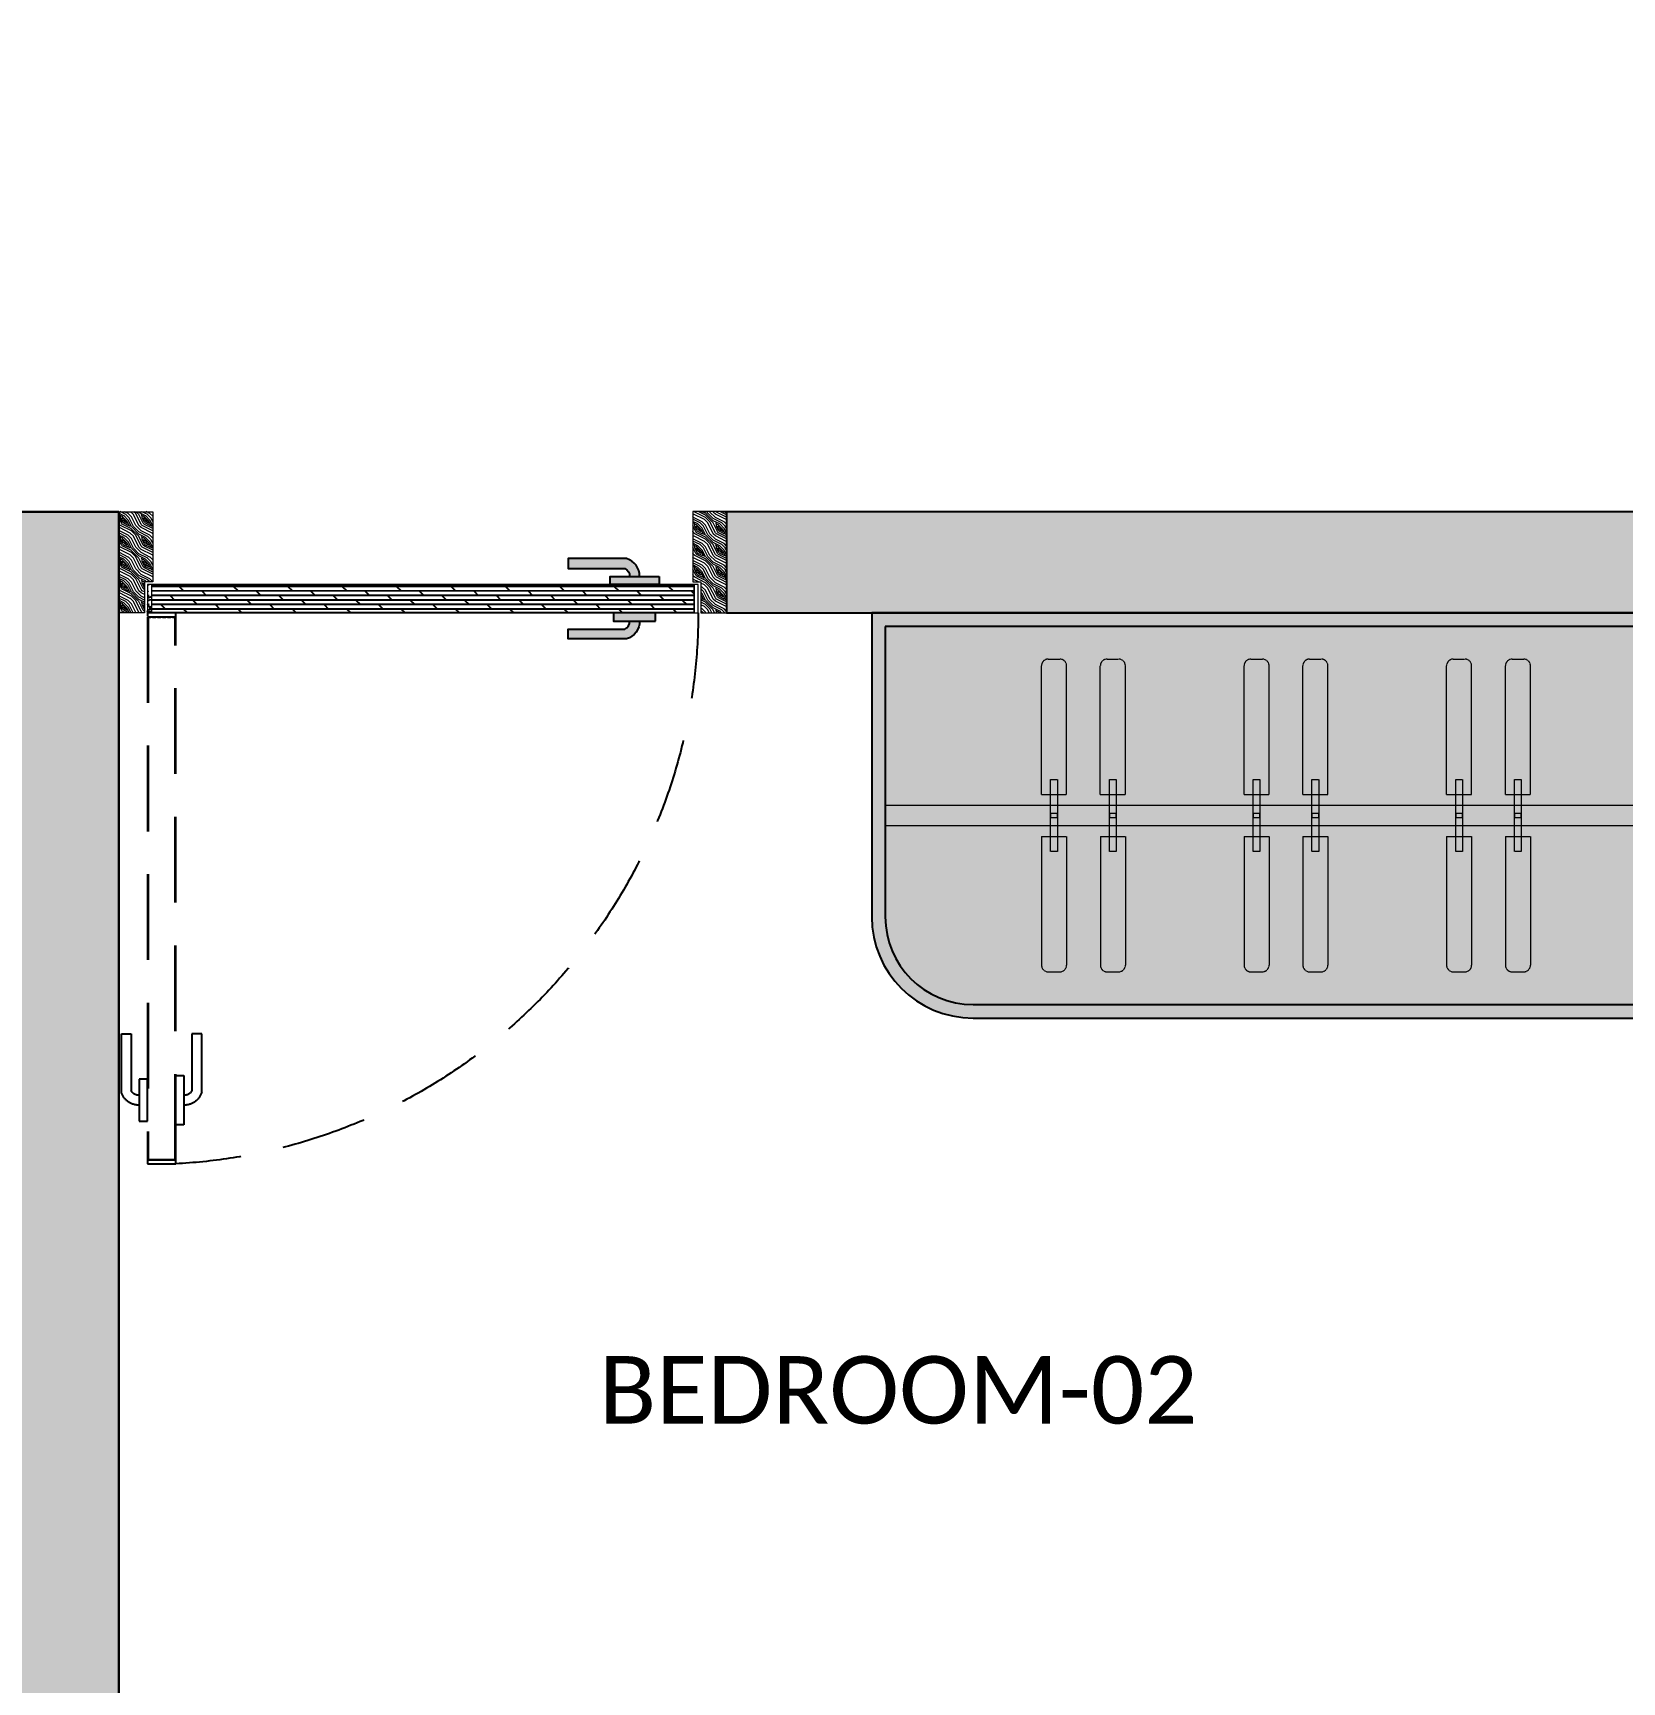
# Model space of a CAD drawing. Header units: millimetres. Extents: x 307301 to 459443, y -2888111 to -2805601.
# Drawn here: x 446390 to 448744, y -2881564 to -2879121 of the extents above; entities that cross this region are included whole.
import ezdxf

# ---------------------------------------------------------------- set-up
doc = ezdxf.new("R2010")
doc.units = ezdxf.units.MM
doc.header["$LTSCALE"] = 10
doc.header["$MEASUREMENT"] = 0
for name, pattern in [('( Hidden )', [0.375, 0.25, -0.125]), ('DASHED2', [0.375, 0.25, -0.125]), ('HIDDEN', [9.524999999999999, 6.35, -3.175])]:
    doc.linetypes.add(name, pattern=pattern)
doc.layers.add('A-FURN HATCH', color=7, linetype='Continuous', lineweight=0, true_color=0xffffff)
for name, color, linetype, lineweight in [('Bma-Furniture', 6, 'Continuous', 9), ('Door', 4, 'Continuous', 9), ('DT-MEDIUM LIGHT', 6, 'Continuous', 15), ('FURNITURE', 46, 'Continuous', 9), ('HATCH WALL', 8, 'Continuous', 0)]:
    doc.layers.add(name, color=color, linetype=linetype, lineweight=lineweight)
for name, color, linetype in [('DT-HATCH', 7, 'Continuous'), ('Furniture - Plan', 3, 'Continuous'), ('PDA FURNITURE', 6, 'Continuous'), ('TEXT - BMA', 6, 'Continuous'), ('WALL - PDA', 1, 'Continuous')]:
    doc.layers.add(name, color=color, linetype=linetype)
doc.styles.add('ARIALNARROW', font='calibri.ttf')

# ---------------------------------------------------------------- blocks, each defined once
blk = doc.blocks.new('D9')
at = {"layer": 'Door'}
h = blk.add_hatch(dxfattribs=at)
h.set_pattern_fill('LEGNO2', color=252, scale=32.22134738774886, angle=0.003228556994107396, style=0, pattern_type=2)
h.set_pattern_definition([(0.00322855699409687, (17424424.41358342, -54550941.70404856), (32.21953169751399, 32.22316297567438), [1.611067369387443, -30.61028001836141]), (90.00322855699409, (17424437.30148691, -54550930.42585076), (-32.22316297567436, 32.219531697514), [3.222134738774887, -28.99921264897398]), (45.00322855699409, (17424430.85739898, -54550933.64834863), (-0.001815639080221184, 32.2213473372072), [2.278049260313843, -6.834147780941529, 2.278049260313843, -4.556098520627685, 15.94956695693567, -13.67195469220151]), (45.00322855699409, (17424422.80260683, -54550943.31520677), (-0.001815639080221184, 32.2213473372072), [2.278371473787721, -4.556742947575441, 2.278371473787721, -36.4543805665168]), (45.00322855699409, (17424434.07989687, -54550940.09243653), (-0.001815639080221184, 32.2213473372072), [2.278371473787721, -43.28949498787996]), (45.00322855699409, (17424437.30212235, -54550941.70332234), (-0.001815639080221184, 32.2213473372072), [2.278371473787721, -43.28949498787996]), (45.00322855699409, (17424432.46873872, -54550938.48145995), (-0.001815639080221184, 32.2213473372072), [2.278371473787721, -43.28949498787996]), (45.00322855699409, (17424430.85758051, -54550936.87048336), (-0.001815639080221184, 32.2213473372072), [4.556742947575441, -41.01112351409223]), (45.00322855699409, (17424438.91155564, -54550912.70401895), (-0.001815639080221184, 32.2213473372072), [4.556742947575441, -41.01112351409223]), (45.00322855699409, (17424427.63535503, -54550935.25959756), (-0.001815639080221184, 32.2213473372072), [9.113485895150882, -36.4543805665168]), (45.00322855699409, (17424426.02419687, -54550933.64862097), (-0.001815639080221184, 32.2213473372072), [9.113485895150882, -36.4543805665168]), (45.00322855699409, (17424446.96752795, -54550923.98103661), (-0.001815639080221184, 32.2213473372072), [9.113485895150882, -36.4543805665168]), (45.00322855699409, (17424424.41294795, -54550930.42657702), (-0.001815639080221184, 32.2213473372072), [6.835178864057937, -38.73268759760975]), (45.00322855699409, (17424417.96840613, -54550925.59373805), (-0.001815639080221184, 32.2213473372072), [6.835178864057937, -38.73268759760975]), (45.00322855699409, (17424421.19072243, -54550928.81569122), (-0.001815639080221184, 32.2213473372072), [6.835178864057937, -38.73268759760975]), (45.00322855699409, (17424442.13405351, -54550919.14810685), (-0.001815639080221184, 32.2213473372072), [11.39196692151972, -34.17589954014796]), (45.00322855699409, (17424438.91182802, -54550917.53722105), (-0.001815639080221184, 32.2213473372072), [11.39196692151972, -34.17589954014796]), (45.00322855699409, (17424442.13441664, -54550925.59237632), (-0.001815639080221184, 32.2213473372072), [15.94875323902875, -29.61911319041759]), (26.56827975699407, (17424427.63553659, -54550938.48173229), (32.22134733659648, 0.00181565197080343), [3.602455868317968, -68.44666697567044]), (26.56827975699407, (17424434.07926136, -54550928.81496496), (32.22134733659648, 0.00181565197080343), [3.602455868317968, -68.44666697567044]), (26.56827975699407, (17424432.46837556, -54550932.03719048), (32.22134733659648, 0.00181565197080343), [3.602455868317968, -68.44666697567044]), (26.56827975699407, (17424426.02465075, -54550941.70395781), (32.22134733659648, 0.00181565197080343), [7.204912381062883, -64.84421068847496]), (26.56827975699407, (17424432.46810318, -54550927.20398841), (32.22134733659648, 0.00181565197080343), [10.80736844270893, -61.24175462682891]), (26.56827975699407, (17424429.2458777, -54550925.5931026), (32.22134733659648, 0.00181565197080343), [14.40982460101903, -57.6392984685188]), (26.56827975699407, (17424426.02365221, -54550923.98221681), (32.22134733659648, 0.00181565197080343), [14.40982460101903, -57.6392984685188]), (26.56827975699407, (17424421.18990539, -54550914.31608492), (32.22134733659648, 0.00181565197080343), [14.40982460101903, -57.6392984685188]), (26.56827975699407, (17424421.19008696, -54550917.53821965), (32.22134733659648, 0.00181565197080343), [18.0122809526572, -54.03684211688063]), (26.56827975699407, (17424422.80133589, -54550920.76026357), (32.22134733659648, 0.00181565197080343), [18.0122809526572, -54.03684211688063]), (63.43817737699411, (17424434.07953371, -54550933.64816707), (-0.001815637436941605, 32.2213473365973), [3.602455868317967, -68.44666697567042]), (63.43817737699411, (17424429.24651317, -54550936.87057415), (-0.001815637436941605, 32.2213473365973), [3.602455868317967, -68.44666697567042]), (63.43817737699411, (17424424.41358342, -54550941.70404856), (-0.001815637436941605, 32.2213473365973), [7.204912381062881, -64.84421068847494]), (63.43817737699411, (17424434.0797153, -54550936.8703018), (-0.001815637436941605, 32.2213473365973), [7.204912381062881, -64.84421068847494]), (63.43817737699411, (17424421.1915395, -54550943.31529752), (-0.001815637436941605, 32.2213473365973), [10.80736844270893, -61.24175462682889]), (63.43817737699411, (17424417.96940473, -54550943.31547908), (-0.001815637436941605, 32.2213473365973), [14.40982460101903, -57.6392984685188]), (63.43817737699411, (17424446.96852655, -54550941.70277764), (-0.001815637436941605, 32.2213473365973), [14.40982460101903, -57.6392984685188]), (63.43817737699411, (17424435.69087342, -54550938.48127838), (-0.001815637436941605, 32.2213473365973), [14.40982460101903, -57.6392984685188]), (63.43817737699411, (17424442.13532445, -54550941.70304999), (-0.001815637436941605, 32.2213473365973), [18.0122809526572, -54.03684211688061]), (63.43817737699411, (17424438.91309897, -54550940.09216419), (-0.001815637436941605, 32.2213473365973), [18.0122809526572, -54.03684211688061])])
h.paths.add_polyline_path([(323474.123494247, -2815086.953121529), (323462.1238237265, -2815086.949321484), (323462.1231007171, -2815132.948058804), (323428.1240339912, -2815132.947524419), (323424.1231007217, -2815132.947461512), (323424.1242066156, -2815128.947572204), (323424.1238511237, -2814982.903018714), (323474.1239237143, -2814982.903804575)])
h = blk.add_hatch(dxfattribs=at)
h.set_pattern_fill('LEGNO2', color=252, scale=32.22134738774886, angle=0.003228556994107396, style=0, pattern_type=2)
h.set_pattern_definition([(0.00322855699409687, (17424469.40028586, -54551058.31402284), (32.21953169751399, 32.22316297567438), [1.611067369387443, -30.61028001836141]), (90.00322855699407, (17424482.28818936, -54551047.03582505), (-32.22316297567436, 32.219531697514), [3.222134738774887, -28.99921264897398]), (45.00322855699409, (17424475.84410142, -54551050.25832291), (-0.001815639080221184, 32.2213473372072), [2.278049260313842, -6.834147780941528, 2.278049260313842, -4.556098520627685, 15.94956695693567, -13.67195469220151]), (45.00322855699409, (17424467.78930928, -54551059.92518105), (-0.001815639080221184, 32.2213473372072), [2.27837147378772, -4.55674294757544, 2.27837147378772, -36.45438056651679]), (45.00322855699409, (17424479.06659931, -54551056.70241081), (-0.001815639080221184, 32.2213473372072), [2.27837147378772, -43.28949498787996]), (45.00322855699409, (17424482.2888248, -54551058.31329662), (-0.001815639080221184, 32.2213473372072), [2.27837147378772, -43.28949498787996]), (45.00322855699409, (17424477.45544117, -54551055.09143423), (-0.001815639080221184, 32.2213473372072), [2.27837147378772, -43.28949498787996]), (45.00322855699409, (17424475.84428295, -54551053.48045764), (-0.001815639080221184, 32.2213473372072), [4.55674294757544, -41.01112351409223]), (45.00322855699409, (17424483.89825809, -54551029.31399323), (-0.001815639080221184, 32.2213473372072), [4.55674294757544, -41.01112351409223]), (45.00322855699409, (17424472.62205747, -54551051.86957184), (-0.001815639080221184, 32.2213473372072), [9.11348589515088, -36.45438056651679]), (45.00322855699409, (17424471.01089932, -54551050.25859526), (-0.001815639080221184, 32.2213473372072), [9.11348589515088, -36.45438056651679]), (45.00322855699409, (17424491.9542304, -54551040.59101089), (-0.001815639080221184, 32.2213473372072), [9.11348589515088, -36.45438056651679]), (45.00322855699409, (17424469.39965039, -54551047.0365513), (-0.001815639080221184, 32.2213473372072), [6.835178864057936, -38.73268759760974]), (45.00322855699409, (17424462.95510858, -54551042.20371233), (-0.001815639080221184, 32.2213473372072), [6.835178864057936, -38.73268759760974]), (45.00322855699409, (17424466.17742487, -54551045.4256655), (-0.001815639080221184, 32.2213473372072), [6.835178864057936, -38.73268759760974]), (45.00322855699409, (17424487.12075595, -54551035.75808114), (-0.001815639080221184, 32.2213473372072), [11.39196692151972, -34.17589954014795]), (45.00322855699409, (17424483.89853047, -54551034.14719533), (-0.001815639080221184, 32.2213473372072), [11.39196692151972, -34.17589954014795]), (45.00322855699409, (17424487.12111908, -54551042.2023506), (-0.001815639080221184, 32.2213473372072), [15.94875323902874, -29.61911319041759]), (26.56827975699407, (17424472.62223903, -54551055.09170657), (32.22134733659648, 0.00181565197080343), [3.602455868317967, -68.44666697567042]), (26.56827975699407, (17424479.06596381, -54551045.42493924), (32.22134733659648, 0.00181565197080343), [3.602455868317967, -68.44666697567042]), (26.56827975699407, (17424477.45507801, -54551048.64716476), (32.22134733659648, 0.00181565197080343), [3.602455868317967, -68.44666697567042]), (26.56827975699407, (17424471.0113532, -54551058.31393209), (32.22134733659648, 0.00181565197080343), [7.204912381062882, -64.84421068847494]), (26.56827975699407, (17424477.45480563, -54551043.81396269), (32.22134733659648, 0.00181565197080343), [10.80736844270893, -61.2417546268289]), (26.56827975699407, (17424474.23258014, -54551042.20307689), (32.22134733659648, 0.00181565197080343), [14.40982460101903, -57.6392984685188]), (26.56827975699407, (17424471.01035466, -54551040.59219109), (32.22134733659648, 0.00181565197080343), [14.40982460101903, -57.6392984685188]), (26.56827975699407, (17424466.17660784, -54551030.9260592), (32.22134733659648, 0.00181565197080343), [14.40982460101903, -57.6392984685188]), (26.56827975699407, (17424466.1767894, -54551034.14819393), (32.22134733659648, 0.00181565197080343), [18.0122809526572, -54.03684211688062]), (26.56827975699407, (17424467.78803833, -54551037.37023785), (32.22134733659648, 0.00181565197080343), [18.0122809526572, -54.03684211688062]), (63.43817737699411, (17424479.06623615, -54551050.25814135), (-0.001815637436941605, 32.2213473365973), [3.602455868317967, -68.44666697567041]), (63.43817737699411, (17424474.23321562, -54551053.48054843), (-0.001815637436941605, 32.2213473365973), [3.602455868317967, -68.44666697567041]), (63.43817737699411, (17424469.40028586, -54551058.31402284), (-0.001815637436941605, 32.2213473365973), [7.20491238106288, -64.84421068847493]), (63.43817737699411, (17424479.06641775, -54551053.48027608), (-0.001815637436941605, 32.2213473365973), [7.20491238106288, -64.84421068847493]), (63.43817737699411, (17424466.17824194, -54551059.9252718), (-0.001815637436941605, 32.2213473365973), [10.80736844270893, -61.24175462682889]), (63.43817737699411, (17424462.95610718, -54551059.92545336), (-0.001815637436941605, 32.2213473365973), [14.40982460101902, -57.63929846851879]), (63.43817737699411, (17424491.955229, -54551058.31275193), (-0.001815637436941605, 32.2213473365973), [14.40982460101902, -57.63929846851879]), (63.43817737699411, (17424480.67757587, -54551055.09125266), (-0.001815637436941605, 32.2213473365973), [14.40982460101902, -57.63929846851879]), (63.43817737699411, (17424487.1220269, -54551058.31302427), (-0.001815637436941605, 32.2213473365973), [18.0122809526572, -54.03684211688061]), (63.43817737699411, (17424483.89980141, -54551056.70213847), (-0.001815637436941605, 32.2213473365973), [18.0122809526572, -54.03684211688061])])
h.paths.add_polyline_path([(324274.1233643139, -2815086.961434437), (324286.1230349316, -2815086.958011559), (324286.1223118984, -2815132.956748878), (324320.1213785693, -2815132.957283269), (324324.1223118146, -2815132.957346175), (324324.1213316665, -2815128.957456828), (324324.1238510715, -2814982.948454998), (324274.1237784805, -2814982.94766911)])
at = {"layer": 'DT-HATCH'}
h = blk.add_hatch(dxfattribs=at)
h.set_pattern_fill('DOLMIT', color=8, scale=26.85112282312406, angle=-179.9967714430059)
h.set_pattern_definition([(180.0032285569941, (17426036.70929983, -54563679.88255444), (0.0003782581417033913, -6.71278069512379), []), (225.003228556994, (17426036.70929983, -54563679.88255444), (13.42631788400119, -13.42480485143693), [9.493305515351938, -18.98661103070388])])
h.paths.add_polyline_path([(323472.121997335, -2815091.950092483), (324276.1239374283, -2815091.960174301), (324276.1233087316, -2815131.960207611), (323472.1213686378, -2815131.950125797)])
at = {"layer": 'DT-HATCH', "ltscale": 10, "true_color": 0x827040}
h = blk.add_hatch(dxfattribs=at)
h.set_pattern_fill('LEGNO1', color=47, scale=53.70224564624812, angle=180.0032285569941, pattern_type=2)
h.set_pattern_definition([(180.0032285569941, (153420528.7906665, -222876755.2386307), (0.003026065133622598, -53.70224556099032), [10.74044912924962, -16.11067369387442, 5.370224564624809, -21.48089825849924]), (180.0032285569941, (153420491.1991703, -222876756.5833051), (0.003026065133622598, -53.70224556099032), [10.74044912924962, -42.96179651699848]), (180.0032285569941, (153420496.5695461, -222876759.2681147), (0.003026065133622598, -53.70224556099032), [5.370224564624809, -48.33202108162327]), (180.0032285569941, (153420526.1058568, -222876760.6090065), (0.003026065133622598, -53.70224556099032), [2.685112282312405, -37.59157195237366, 2.685112282312405, -10.74044912924962]), (180.0032285569941, (153420507.3102221, -222876763.2951779), (0.003026065133622598, -53.70224556099032), [10.74044912924962, -16.11067369387442, 2.685112282312405, -24.16601054081164]), (180.0032285569941, (153420520.7358592, -222876764.6369776), (0.003026065133622598, -53.70224556099032), [8.055336846937212, -45.64690879931088]), (180.0032285569941, (153420507.3103735, -222876765.9802902), (0.003026065133622598, -53.70224556099032), [16.11067369387442, -37.59157195237366]), (180.0032285569941, (153420523.4211228, -222876767.3219385), (0.003026065133622598, -53.70224556099032), [10.74044912924962, -42.96179651699848]), (180.0032285569941, (153420501.9403002, -222876768.6657051), (0.003026065133622598, -53.70224556099032), [26.85112282312404, -26.85112282312404]), (180.0032285569941, (153420518.0511252, -222876771.3499095), (0.003026065133622598, -53.70224556099032), [5.370224564624809, -16.11067369387442, 10.74044912924962, -21.48089825849924]), (180.0032285569941, (153420480.4596289, -222876772.694584), (0.003026065133622598, -53.70224556099032), [10.74044912924962, -42.96179651699848]), (180.0032285569941, (153420491.2001537, -222876774.0365348), (0.003026065133622598, -53.70224556099032), [5.370224564624809, -48.33202108162327]), (180.0032285569941, (153420501.9406785, -222876775.3784857), (0.003026065133622598, -53.70224556099032), [5.370224564624809, -48.33202108162327]), (180.0032285569941, (153420528.7918769, -222876776.7195289), (0.003026065133622598, -53.70224556099032), [10.74044912924962, -42.96179651699848]), (180.0032285569941, (153420501.9408298, -222876778.063598), (0.003026065133622598, -53.70224556099032), [10.74044912924962, -42.96179651699848]), (180.0032285569941, (153420501.9409811, -222876780.7487103), (0.003026065133622598, -53.70224556099032), [10.74044912924962, -10.74044912924962, 10.74044912924962, -21.48089825849924]), (180.0032285569941, (153420512.6815815, -222876783.4332174), (0.003026065133622598, -53.70224556099032), [5.370224564624809, -26.85112282312404, 10.74044912924962, -10.74044912924962]), (180.0032285569941, (153420501.941208, -222876784.7763788), (0.003026065133622598, -53.70224556099032), [16.11067369387442, -37.59157195237366]), (180.0032285569941, (153420501.9413593, -222876787.461491), (0.003026065133622598, -53.70224556099032), [10.74044912924962, -42.96179651699848]), (180.0032285569941, (153420523.4223332, -222876788.8028367), (0.003026065133622598, -53.70224556099032), [16.11067369387442, -21.48089825849924, 5.370224564624809, -10.74044912924962]), (180.0032285569941, (153420523.4224845, -222876791.487949), (0.003026065133622598, -53.70224556099032), [26.85112282312404, -26.85112282312404]), (180.0032285569941, (153420491.2012128, -222876792.8323207), (0.003026065133622598, -53.70224556099032), [5.370224564624809, -48.33202108162327]), (180.0032285569941, (153420507.3119621, -222876794.173969), (0.003026065133622598, -53.70224556099032), [10.74044912924962, -42.96179651699848]), (180.0032285569941, (153420518.0524869, -222876795.51592), (0.003026065133622598, -53.70224556099032), [5.370224564624809, -21.48089825849924, 5.370224564624809, -21.48089825849924]), (180.0032285569941, (153420523.4227871, -222876796.8581735), (0.003026065133622598, -53.70224556099032), [5.370224564624809, -16.11067369387442, 10.74044912924962, -21.48089825849924]), (180.0032285569941, (153420512.6824137, -222876798.201335), (0.003026065133622598, -53.70224556099032), [5.370224564624809, -26.85112282312404, 5.370224564624809, -16.11067369387442]), (180.0032285569941, (153420501.9420402, -222876799.5444962), (0.003026065133622598, -53.70224556099032), [16.11067369387442, -37.59157195237366]), (180.0032285569941, (153420523.4230897, -222876802.228398), (0.003026065133622598, -53.70224556099032), [10.74044912924962, -42.96179651699848]), (180.0032285569941, (153420496.5720426, -222876803.5724673), (0.003026065133622598, -53.70224556099032), [5.370224564624809, -48.33202108162327]), (180.0032285569941, (153420485.8316692, -222876804.9156287), (0.003026065133622598, -53.70224556099032), [5.370224564624809, -48.33202108162327]), (194.0394720269941, (153420491.1993215, -222876759.2684174), (-53.70224555945789, -0.003026063169596146), [5.531331301563544, -215.8886944810911]), (194.0394720269941, (153420485.8297779, -222876771.3517252), (-53.70224555945789, -0.003026063169596146), [5.531331301563544, -215.8886944810911]), (194.0394720269941, (153420491.201818, -222876803.5727699), (-53.70224555945789, -0.003026063169596146), [5.531331301563544, -215.8886944810911]), (194.0394720269941, (153420507.3113569, -222876783.43352), (-53.70224555945789, -0.003026063169596146), [5.531331301563544, -215.8886944810911]), (194.0394720269941, (153420496.5713617, -222876791.489462), (-53.70224555945789, -0.003026063169596146), [5.531331301563544, -215.8886944810911]), (194.0394720269941, (153420491.2009103, -222876787.4620962), (-53.70224555945789, -0.003026063169596146), [5.531331301563544, -215.8886944810911]), (194.0394720269941, (153420518.0525626, -222876796.8584762), (-53.70224555945789, -0.003026063169596146), [5.531331301563544, -215.8886944810911]), (194.0394720269941, (153420496.571513, -222876794.1745743), (-53.70224555945789, -0.003026063169596146), [5.531331301563544, -215.8886944810911]), (194.0394720269941, (153420485.8299291, -222876774.0368374), (-53.70224555945789, -0.003026063169596146), [11.06266260312709, -210.3573631795276]), (194.0394720269941, (153420491.2003807, -222876778.0642032), (-53.70224555945789, -0.003026063169596146), [11.06266260312709, -210.3573631795276]), (194.0394720269941, (153420491.200532, -222876780.7493155), (-53.70224555945789, -0.003026063169596146), [11.06266260312709, -210.3573631795276]), (345.9669850869941, (153420507.3102221, -222876763.2951779), (53.70224555945767, 0.003026067097494276), [5.531331301563551, -11.0626626031271, 5.531331301563551, -199.2947005764007]), (345.9669850869941, (153420518.0511252, -222876771.3499095), (53.70224555945767, 0.003026067097494276), [5.531331301563551, -215.8886944810913]), (345.9669850869941, (153420518.0524869, -222876795.51592), (53.70224555945767, 0.003026067097494276), [11.0626626031271, -210.3573631795278]), (14.039472026994, (153420491.1991703, -222876756.5833051), (53.70224555945789, 0.003026063169590132), [5.531331301563552, -215.8886944810914]), (165.966985086994, (153420480.4587211, -222876756.5839103), (-53.70224555945768, -0.003026067097463022), [5.531331301563553, -215.8886944810913]), (165.966985086994, (153420496.5704539, -222876775.3787884), (-53.70224555945768, -0.003026067097463022), [5.531331301563553, -215.8886944810913]), (165.966985086994, (153420485.8305344, -222876784.7772865), (-53.70224555945768, -0.003026067097463022), [5.531331301563553, -215.8886944810913]), (165.966985086994, (153420507.3116595, -222876788.8037446), (-53.70224555945768, -0.003026067097463022), [5.531331301563553, -215.8886944810913]), (165.966985086994, (153420512.6822624, -222876795.5162227), (-53.70224555945768, -0.003026067097463022), [5.531331301563553, -215.8886944810913]), (165.966985086994, (153420507.3121891, -222876798.2016375), (-53.70224555945768, -0.003026067097463022), [5.531331301563553, -215.8886944810913]), (165.966985086994, (153420507.3116595, -222876788.8037446), (-53.70224555945768, -0.003026067097463022), [5.531331301563553, -215.8886944810913]), (165.966985086994, (153420491.2014398, -222876796.8599892), (-53.70224555945768, -0.003026067097463022), [22.12532520625421, -199.2947005764007]), (165.966985086994, (153420523.4207445, -222876760.6091577), (-53.70224555945768, -0.003026067097463022), [22.12532520625421, -199.2947005764007]), (165.966985086994, (153420518.0507469, -222876764.6371288), (-53.70224555945768, -0.003026067097463022), [22.12532520625421, -199.2947005764007]), (165.966985086994, (153420512.6806737, -222876767.3225437), (-53.70224555945768, -0.003026067097463022), [5.531331301563553, -11.06266260312711, 11.06266260312711, -193.7633692748371]), (165.966985086994, (153420512.6809007, -222876771.3502122), (-53.70224555945768, -0.003026067097463022), [11.06266260312711, -11.06266260312711, 11.06266260312711, -188.2320379732735]), (165.966985086994, (153420518.0514278, -222876776.7201341), (-53.70224555945768, -0.003026067097463022), [22.12532520625421, -199.2947005764007]), (165.966985086994, (153420523.4218793, -222876780.7474999), (-53.70224555945768, -0.003026067097463022), [22.12532520625421, -199.2947005764007]), (165.966985086994, (153420523.4220306, -222876783.4326122), (-53.70224555945768, -0.003026067097463022), [22.12532520625421, -199.2947005764007]), (165.966985086994, (153420485.8313665, -222876799.5454041), (-53.70224555945768, -0.003026067097463022), [5.531331301563553, -215.8886944810913]), (165.9669960869942, (153420480.4614446, -222876804.9159313), (-53.70224555887573, -0.003036377188488154), [11.0626626031271, -210.3573631795277]), (165.9669960869942, (153420512.6826406, -222876802.2290033), (-53.70224555887573, -0.003036377188488154), [11.0626626031271, -210.3573631795277]), (165.9669860869942, (153420518.0502174, -222876755.2392359), (-53.70224555940485, -0.003027004378491274), [22.12532520625422, -199.2947005764007]), (165.9669860869942, (153420485.8309883, -222876792.8326234), (-53.70224555940485, -0.003027004378491274), [16.59399390469066, -204.8260318779643]), (165.9669860869942, (153420480.4605368, -222876788.8052576), (-53.70224555940485, -0.003027004378491274), [33.18798780938131, -188.2320379732736])])
h.paths.add_polyline_path([(324276.1239535123, -2815090.961907764), (324282.1237887725, -2815090.962002013), (324282.1231286846, -2815132.958568438), (324276.1232934062, -2815132.958474165)])
at = {"layer": 'Furniture - Plan', "ltscale": 500}
h = blk.add_hatch(color=8, dxfattribs=at)
h.set_gradient(color1=(128, 128, 128), rotation=89.99999999999996, one_color=1, tint=1, name='CYLINDER')
edge = h.paths.add_edge_path()
edge.add_arc((323579.723340979, -2815077.977782852), 26.58298861146589, 106.20097412021761, 182.0938280796565, ccw=False)
edge.add_line((323572.3064895775, -2815052.450432837), (323658.6268189242, -2815052.451153538))
edge.add_line((323658.6268189242, -2815052.451153538), (323658.6267172224, -2815067.026075704))
edge.add_line((323658.6267172224, -2815067.026075704), (323574.8000603612, -2815067.025372361))
edge.add_arc((323579.7233504796, -2815077.977780869), 12.00808218348517, 114.2047114632828, 184.6403726553042)
edge.add_line((323567.7546293484, -2815078.949249973), (323553.1581008919, -2815078.949020533))
h = blk.add_hatch(color=8, dxfattribs=at)
h.set_gradient(color1=(128, 128, 128), one_color=1, tint=1, name='CYLINDER')
h.paths.add_polyline_path([(323596.7901893929, -2815090.949478883), (323596.7904187087, -2815078.94968349), (323524.1223930889, -2815078.948459714), (323524.1221638033, -2815090.947833738)])
h = blk.add_hatch(color=8, dxfattribs=at)
h.set_gradient(color1=(128, 128, 128), one_color=1, tint=1, name='CYLINDER')
h.paths.add_polyline_path([(323529.4564231769, -2815132.949254587), (323529.4562753108, -2815144.94865945), (323591.4545734539, -2815144.949564307), (323591.4547213376, -2815132.949799798)])
h = blk.add_hatch(color=8, dxfattribs=at)
h.set_gradient(color1=(128, 128, 128), rotation=89.99999999999996, one_color=1, tint=1, name='CYLINDER')
edge = h.paths.add_edge_path()
edge.add_arc((323579.7223957973, -2815145.92087215), 26.58305051063712, 177.9046648322693, 253.7974271846367)
edge.add_line((323572.30481485, -2815171.448074647), (323658.6252714712, -2815171.449873227))
edge.add_line((323658.6252714712, -2815171.449873227), (323658.6256279037, -2815156.874951152))
edge.add_line((323658.6256279037, -2815156.874951152), (323574.7988437256, -2815156.873213512))
edge.add_arc((323579.7223958643, -2815145.920872168), 12.00812835469537, 175.3584954543177, 245.7940168477997, ccw=False)
edge.add_line((323567.7536479076, -2815144.949162884), (323553.1571194087, -2815144.948933444))
at = {"color": 3}
for points, elevation in [([(323553.1581008919, -2815078.949020533, -0.3438047555997906), (323572.3064895775, -2815052.450432837), (323658.6268189242, -2815052.451153538), (323658.6267172224, -2815067.026075704), (323574.8000603612, -2815067.025372361, 0.3173899531400475), (323567.7546293484, -2815078.949249973), (323553.1581008919, -2815078.949020533)], 0.008709762111084809), ([(323553.1571194087, -2815144.948933444, 0.343804308643435), (323572.30481485, -2815171.448074647), (323658.6252714712, -2815171.449873227), (323658.6256279037, -2815156.874951152), (323574.7988437256, -2815156.873213512, -0.317389281712108), (323567.7536479076, -2815144.949162884), (323553.1571194087, -2815144.948933444)], 0.00870976180397565)]:
    blk.add_lwpolyline(points, format="xyb", dxfattribs=dict(at, elevation=elevation))
for points, elevation in [([(323524.1223930959, -2815078.948405292), (323524.12216378, -2815090.94779514), (323596.7901893756, -2815090.949367743), (323596.7904187217, -2815078.949977848)], 2.980013868055073e-10), ([(323529.4562753118, -2815144.948690653), (323529.4564232323, -2815132.949300802), (323591.4547213386, -2815132.949874034), (323591.4545734487, -2815144.949263912)], 1.135237481283382e-10)]:
    blk.add_lwpolyline(points, close=True, dxfattribs=dict(at, elevation=elevation))
at = {"color": 3, "linetype": 'HIDDEN', "ltscale": 2}
for points, elevation in [([(324240.0992941725, -2815942.967618686), (324240.1158382901, -2815138.965592409), (324282.115816688, -2815138.966252522), (324282.0992725705, -2815942.96827878)], -0.0001682824307912646), ([(324241.0992667148, -2815942.96763437), (324241.1175168207, -2815138.965605684), (324281.1175501304, -2815138.966234381), (324281.0993000282, -2815942.968263066)], -0.0001682824307912647), ([(324228.0975795238, -2815890.967238608), (324240.0969693711, -2815890.967467924), (324240.0985419749, -2815818.299442329), (324228.0991520792, -2815818.299212982)], -0.0001682826677980819), ([(324294.0978648838, -2815885.633356392), (324282.0984750338, -2815885.633208472), (324282.0990482661, -2815823.634910366), (324294.0984381436, -2815823.635058255)], -0.0001682828522757206), ([(324240.0991999031, -2815948.96745405), (324240.0992941725, -2815942.967618686), (324282.0970085574, -2815942.968278732), (324282.096914309, -2815948.96811404)], -0.0001682824307912642)]:
    blk.add_lwpolyline(points, close=True, dxfattribs=dict(at, elevation=elevation))
at = {"color": 3, "linetype": 'DASHED2', "ltscale": 2, "elevation": 2.980013875644488e-10}
blk.add_lwpolyline([(324240.1264650262, -2815138.965376204), (324240.1265593258, -2815132.965540892), (324282.1231257542, -2815132.966205955), (324282.123031454, -2815138.966041264)], close=True, dxfattribs=at)
at = {"color": 3, "linetype": 'HIDDEN', "ltscale": 2}
for points, elevation in [([(324228.0981947639, -2815861.931530812, -0.3438047555997906), (324201.5996070689, -2815842.783142127), (324201.6003277692, -2815756.46281278), (324216.175249935, -2815756.462914482), (324216.1745465923, -2815840.289571343, 0.3173899531400475), (324228.0984242045, -2815847.335002356), (324228.0981947639, -2815861.931530812)], 0.008709754528636586), ([(324294.098107675, -2815861.932512295, 0.343804308643435), (324320.5972488782, -2815842.784816854), (324320.5990474581, -2815756.464360233), (324306.0241253831, -2815756.4640038), (324306.0223877438, -2815840.290787979, -0.317389281712108), (324294.0983371151, -2815847.335983797), (324294.098107675, -2815861.932512295)], 0.008709754221527428)]:
    blk.add_lwpolyline(points, format="xyb", dxfattribs=dict(at, elevation=elevation))
blk.add_arc((324284.0926224465, -2815132.179828235, -3.304057233508684e-05), 817.9714827981762, 180.0550679945949, 266.917021042867, dxfattribs=at)
at = {"layer": 'Bma-Furniture', "elevation": 5.350082040807041e-10}
blk.add_lwpolyline([(323472.122013018, -2815090.950119941), (324276.123950703, -2815090.958495771), (324276.1232905908, -2815132.958474168), (323472.121352924, -2815132.950098339)], close=True, dxfattribs=at)
at = {"layer": 'Bma-Furniture', "color": 3, "elevation": 5.35008204026494e-10}
blk.add_lwpolyline([(323472.121997335, -2815091.950092483), (324276.1239374283, -2815091.960174301), (324276.1233087316, -2815131.960207611), (323472.1213686378, -2815131.950125797)], close=True, dxfattribs=at)
at = {"layer": 'DT-MEDIUM LIGHT', "color": 6, "ltscale": 500002000010000}
for points, elevation in [([(323474.123494247, -2815086.953121529), (323462.1238237265, -2815086.949321484), (323462.1231007171, -2815132.948058804), (323428.1240339912, -2815132.947524419), (323424.1231007217, -2815132.947461512), (323424.1242066156, -2815128.947572204), (323424.1238511237, -2814982.903018714), (323474.1239237143, -2814982.903804575)], 2.980013874560286e-10), ([(324274.1233643139, -2815086.961434437), (324286.1230349316, -2815086.958011559), (324286.1223118984, -2815132.956748878), (324320.1213785693, -2815132.957283269), (324324.1223118146, -2815132.957346175), (324324.1213316665, -2815128.957456828), (324324.1238510715, -2814982.948454998), (324274.1237784805, -2814982.94766911)], 2.980013877812892e-10)]:
    blk.add_lwpolyline(points, close=True, dxfattribs=dict(at, elevation=elevation))
at = {"layer": 'DT-MEDIUM LIGHT'}
for points, elevation in [([(323466.1221776544, -2815090.950025672), (323472.122013018, -2815090.950119941), (323472.1213529725, -2815132.947834326), (323466.1215176638, -2815132.947740078)], 5.350082044872799e-10), ([(323466.1230615857, -2815090.951165338), (324282.1239971569, -2815090.969426565), (324282.1233371542, -2815132.965994631), (323466.1224014796, -2815132.947733301)], 5.350082041891243e-10)]:
    blk.add_lwpolyline(points, close=True, dxfattribs=dict(at, elevation=elevation))
at = {"layer": 'DT-MEDIUM LIGHT', "color": 6, "ltscale": 500002000010000, "elevation": -6.241649110366568e-10}
blk.add_lwpolyline([(324274.1233643139, -2815086.961434437), (324286.1230348347, -2815086.961623007)], dxfattribs=at)
blk = doc.blocks.new('A$C9a3b0c70')
at = {"layer": 'HATCH WALL'}
blk.add_hatch(color=7, dxfattribs=at).paths.add_polyline_path([(12099.96822403572, 21922.28077377661), (12249.96822403572, 21922.28077377661), (12249.96822403572, 19392.28367525779), (12099.96822403572, 19392.28367525779)])
at = {"layer": 'WALL - PDA', "elevation": 0.05547479510309496}
blk.add_lwpolyline([(12099.96822403572, 21922.28077377661), (12249.96822403572, 21922.28077377661), (12249.96822403572, 19392.28367525779), (12099.96822403572, 19392.28367525779)], close=True, dxfattribs=at)
blk = doc.blocks.new('AS63')
at = {"layer": 'A-FURN HATCH'}
h = blk.add_hatch(color=256, dxfattribs=at)
h.dxf.hatch_style = 1
h.paths.add_polyline_path([(318269.1513850152, -2813132.903018853, 0.4142135623730951), (318119.1513850152, -2813282.903018853), (318119.1513850152, -2813732.903018853), (319619.123851056, -2813732.903018853), (319619.123851056, -2813132.903018853)])
at = {"layer": 'FURNITURE', "color": 8, "linetype": '( Hidden )', "ltscale": 0.3, "extrusion": (-1.009673074674563e-28, 2.019518357901475e-28, -1)}
for p, q in [((318370.5770487469, -2813401.902283797), (318370.5846294661, -2813211.277283947)), ((318380.5850271352, -2813201.277681632), (318397.7256521216, -2813201.278363275)), ((318407.7176737176, -2813401.903760794), (318407.7252544367, -2813211.278760944)), ((318457.7167361721, -2813401.905749142), (318457.7243168912, -2813211.280749293)), ((318467.7247145604, -2813201.281146978), (318484.8653395468, -2813201.281828621)), ((318494.8573611428, -2813401.90722614), (318494.8649418618, -2813211.28222629)), ((318670.5770487469, -2813401.902283797), (318670.5846294661, -2813211.277283947)), ((318680.5850271352, -2813201.277681632), (318697.7256521216, -2813201.278363275)), ((318707.7176737176, -2813401.903760794), (318707.7252544367, -2813211.278760944)), ((318757.7167361721, -2813401.905749142), (318757.7243168912, -2813211.280749293)), ((318767.7247145604, -2813201.281146978), (318784.8653395468, -2813201.281828621)), ((318794.8573611428, -2813401.90722614), (318794.8649418618, -2813211.28222629)), ((318970.5770487469, -2813401.902283797), (318970.5846294661, -2813211.277283947)), ((318980.5850271352, -2813201.277681632), (318997.7256521216, -2813201.278363275)), ((319007.7176737176, -2813401.903760794), (319007.7252544367, -2813211.278760944)), ((319057.7167361721, -2813401.905749142), (319057.7243168912, -2813211.280749293)), ((319067.7247145604, -2813201.281146978), (319084.8653395468, -2813201.281828621)), ((319094.8573611428, -2813401.90722614), (319094.8649418618, -2813211.28222629)), ((319270.5770487469, -2813401.902283797), (319270.5846294661, -2813211.277283947)), ((319280.5850271352, -2813201.277681632), (319297.7256521216, -2813201.278363275)), ((319307.7176737176, -2813401.903760794), (319307.7252544367, -2813211.278760944)), ((319357.7167361721, -2813401.905749142), (319357.7243168912, -2813211.280749293)), ((319367.7247145604, -2813201.281146978), (319384.8653395468, -2813201.281828621)), ((319394.8573611428, -2813401.90722614), (319394.8649418618, -2813211.28222629)), ((318370.5770487469, -2813401.902283797), (318407.7176737176, -2813401.903760794)), ((318457.7167361721, -2813401.905749142), (318494.8573611428, -2813401.90722614)), ((318670.5770487469, -2813401.902283797), (318707.7176737176, -2813401.903760794)), ((318757.7167361721, -2813401.905749142), (318794.8573611428, -2813401.90722614)), ((318970.5770487469, -2813401.902283797), (319007.7176737176, -2813401.903760794)), ((319057.7167361721, -2813401.905749142), (319094.8573611428, -2813401.90722614)), ((319270.5770487469, -2813401.902283797), (319307.7176737176, -2813401.903760794)), ((319357.7167361721, -2813401.905749142), (319394.8573611428, -2813401.90722614)), ((318370.5745831491, -2813463.902283748), (318370.56700243, -2813654.527283597)), ((318370.5745831491, -2813463.902283748), (318407.7152081198, -2813463.903760745)), ((318407.7152081198, -2813463.903760745), (318407.7076274007, -2813654.528760594)), ((318457.7142705743, -2813463.905749093), (318457.7066898552, -2813654.530748942)), ((318457.7142705743, -2813463.905749093), (318494.8548955449, -2813463.90722609)), ((318494.8548955449, -2813463.90722609), (318494.8473148258, -2813654.53222594)), ((318670.5745831491, -2813463.902283748), (318670.56700243, -2813654.527283597)), ((318670.5745831491, -2813463.902283748), (318707.7152081198, -2813463.903760745)), ((318707.7152081198, -2813463.903760745), (318707.7076274006, -2813654.528760594)), ((318757.7142705743, -2813463.905749093), (318757.7066898552, -2813654.530748942)), ((318757.7142705743, -2813463.905749093), (318794.8548955449, -2813463.90722609)), ((318794.8548955449, -2813463.90722609), (318794.8473148258, -2813654.53222594)), ((318970.5745831491, -2813463.902283748), (318970.56700243, -2813654.527283597)), ((318970.5745831491, -2813463.902283748), (319007.7152081198, -2813463.903760745)), ((319007.7152081198, -2813463.903760745), (319007.7076274006, -2813654.528760594)), ((319057.7142705743, -2813463.905749093), (319057.7066898552, -2813654.530748942)), ((319057.7142705743, -2813463.905749093), (319094.8548955449, -2813463.90722609)), ((319094.8548955449, -2813463.90722609), (319094.8473148258, -2813654.53222594)), ((319270.5745831491, -2813463.902283748), (319270.56700243, -2813654.527283597)), ((319270.5745831491, -2813463.902283748), (319307.7152081198, -2813463.903760745)), ((319307.7152081198, -2813463.903760745), (319307.7076274007, -2813654.528760594)), ((319357.7142705743, -2813463.905749093), (319357.7066898552, -2813654.530748942)), ((319357.7142705743, -2813463.905749093), (319394.8548955449, -2813463.90722609)), ((319394.8548955449, -2813463.90722609), (319394.8473148258, -2813654.53222594)), ((318380.5666047451, -2813664.527681266), (318397.7072297315, -2813664.528362909)), ((318467.7062921702, -2813664.531146612), (318484.8469171567, -2813664.531828255)), ((318680.5666047451, -2813664.527681266), (318697.7072297315, -2813664.528362909)), ((318767.7062921702, -2813664.531146612), (318784.8469171567, -2813664.531828255)), ((318980.5666047451, -2813664.527681266), (318997.7072297315, -2813664.528362909)), ((319067.7062921702, -2813664.531146612), (319084.8469171567, -2813664.531828255)), ((319280.5666047451, -2813664.527681266), (319297.7072297315, -2813664.528362909)), ((319367.7062921702, -2813664.531146612), (319384.8469171567, -2813664.531828255))]:
    blk.add_line(p, q, dxfattribs=at)
at = {"layer": 'FURNITURE', "color": 8, "linetype": '( Hidden )', "ltscale": 0.3, "elevation": 2.980013874553933e-10}
for points in [[(318384.058073307, -2813486.152819972), (318394.0623085598, -2813486.152819972), (318394.0623085598, -2813379.653217734), (318384.058073307, -2813379.653217734)], [(318471.1977607321, -2813486.156285318), (318481.201995985, -2813486.156285318), (318481.201995985, -2813379.656683079), (318471.1977607321, -2813379.656683079)], [(318684.058073307, -2813486.152819972), (318694.0623085598, -2813486.152819972), (318694.0623085598, -2813379.653217734), (318684.058073307, -2813379.653217734)], [(318771.1977607321, -2813486.156285318), (318781.201995985, -2813486.156285318), (318781.201995985, -2813379.656683079), (318771.1977607321, -2813379.656683079)], [(318984.058073307, -2813486.152819972), (318994.0623085598, -2813486.152819972), (318994.0623085598, -2813379.653217734), (318984.058073307, -2813379.653217734)], [(319071.1977607321, -2813486.156285318), (319081.201995985, -2813486.156285318), (319081.201995985, -2813379.656683079), (319071.1977607321, -2813379.656683079)], [(319284.058073307, -2813486.152819972), (319294.0623085598, -2813486.152819972), (319294.0623085598, -2813379.653217734), (319284.058073307, -2813379.653217734)], [(319371.1977607321, -2813486.156285318), (319381.201995985, -2813486.156285318), (319381.201995985, -2813379.656683079), (319371.1977607321, -2813379.656683079)], [(318139.1513850175, -2813417.903018853), (319599.1238510536, -2813417.903018853), (319599.1238510536, -2813447.903018853), (318139.1513850175, -2813447.903018853)], [(318384.058073307, -2813430.059069972), (318394.0600765973, -2813430.059069972), (318394.0600765973, -2813435.746967734), (318384.058073307, -2813435.746967734)], [(318471.1977607321, -2813430.062535318), (318481.1997640225, -2813430.062535318), (318481.1997640225, -2813435.750433079), (318471.1977607321, -2813435.750433079)], [(318684.058073307, -2813430.059069972), (318694.0600765973, -2813430.059069972), (318694.0600765973, -2813435.746967734), (318684.058073307, -2813435.746967734)], [(318771.1977607321, -2813430.062535318), (318781.1997640225, -2813430.062535318), (318781.1997640225, -2813435.750433079), (318771.1977607321, -2813435.750433079)], [(318984.058073307, -2813430.059069972), (318994.0600765973, -2813430.059069972), (318994.0600765973, -2813435.746967734), (318984.058073307, -2813435.746967734)], [(319071.1977607321, -2813430.062535318), (319081.1997640225, -2813430.062535318), (319081.1997640225, -2813435.750433079), (319071.1977607321, -2813435.750433079)], [(319284.058073307, -2813430.059069972), (319294.0600765973, -2813430.059069972), (319294.0600765973, -2813435.746967734), (319284.058073307, -2813435.746967734)], [(319371.1977607321, -2813430.062535318), (319381.1997640225, -2813430.062535318), (319381.1997640225, -2813435.750433079), (319371.1977607321, -2813435.750433079)]]:
    blk.add_lwpolyline(points, close=True, dxfattribs=at)
at = {"layer": 'FURNITURE', "color": 8, "linetype": '( Hidden )', "ltscale": 0.3, "extrusion": (-1.009673074674563e-28, 2.019518357901475e-28, -1)}
for centre, start, end in [((-318380.5846294582, -2813211.277681625), 0.001881530353662712, 90.00189752193432), ((-318397.7252544446, -2813211.278363268), 90.00177452183328, 180.001782519291), ((-318467.7243168833, -2813211.28114697), 0.001881530353662712, 90.00189752193432), ((-318484.8649418697, -2813211.281828613), 90.00177452183328, 180.001782519291), ((-318680.5846294581, -2813211.277681625), 0.001881530353662712, 90.00189752193432), ((-318697.7252544446, -2813211.278363268), 90.00177452183328, 180.001782519291), ((-318767.7243168833, -2813211.28114697), 0.001881530353662712, 90.00189752193432), ((-318784.8649418697, -2813211.281828613), 90.00177452183328, 180.001782519291), ((-318980.5846294581, -2813211.277681625), 0.001881530353662712, 90.00189752193432), ((-318997.7252544446, -2813211.278363268), 90.00177452183328, 180.001782519291), ((-319067.7243168833, -2813211.28114697), 0.001881530353662712, 90.00189752193432), ((-319084.8649418697, -2813211.281828613), 90.00177452183328, 180.001782519291), ((-319280.5846294581, -2813211.277681625), 0.001881530353662712, 90.00189752193432), ((-319297.7252544446, -2813211.278363268), 90.00177452183328, 180.001782519291), ((-319367.7243168833, -2813211.28114697), 0.001881530353662712, 90.00189752193432), ((-319384.8649418697, -2813211.281828613), 90.00177452183328, 180.001782519291), ((-318380.5670024221, -2813654.527681274), 270.0018925226894, 0.001881530353662712), ((-318397.7076274086, -2813654.528362917), 180.0018895078012, 270.0018825208645), ((-318467.7066898473, -2813654.531146619), 270.0018925226894, 0.001881530353662712), ((-318484.8473148337, -2813654.531828263), 180.0018895078012, 270.0018825208645), ((-318680.5670024221, -2813654.527681274), 270.0018925226894, 0.001881530353662712), ((-318697.7076274086, -2813654.528362917), 180.0018895078012, 270.0018825208645), ((-318767.7066898473, -2813654.531146619), 270.0018925226894, 0.001881530353662712), ((-318784.8473148337, -2813654.531828263), 180.0018895078012, 270.0018825208645), ((-318980.5670024221, -2813654.527681274), 270.0018925226894, 0.001881530353662712), ((-318997.7076274086, -2813654.528362917), 180.0018895078012, 270.0018825208645), ((-319067.7066898473, -2813654.531146619), 270.0018925226894, 0.001881530353662712), ((-319084.8473148337, -2813654.531828263), 180.0018895078012, 270.0018825208645), ((-319280.5670024221, -2813654.527681274), 270.0018925226894, 0.001881530353662712), ((-319297.7076274086, -2813654.528362917), 180.0018895078012, 270.0018825208645), ((-319367.7066898473, -2813654.531146619), 270.0018925226894, 0.001881530353662712), ((-319384.8473148337, -2813654.531828263), 180.0018895078012, 270.0018825208645)]:
    blk.add_arc(centre, 9.998532, start, end, dxfattribs=at)
at = {"layer": 'PDA FURNITURE', "elevation": 2.980013874553933e-10}
blk.add_lwpolyline([(318119.1513850152, -2813732.903018853), (318119.1513850152, -2813282.903018853, -0.414213562373095), (318269.1513850152, -2813132.903018853), (319619.123851056, -2813132.903018853), (319619.123851056, -2813732.903018853)], format="xyb", close=True, dxfattribs=at)
at = {"layer": 'PDA FURNITURE', "color": 3, "elevation": 2.980013874553933e-10}
blk.add_lwpolyline([(318139.1513850175, -2813712.903018851), (318139.1513850175, -2813282.903018853, -0.414213562373095), (318269.1513850152, -2813152.903018855), (319599.1238510536, -2813152.903018855), (319599.1238510536, -2813712.903018851)], format="xyb", close=True, dxfattribs=at)

msp = doc.modelspace()

# ---------------------------------------------------------------- hatches: boundary and pattern name
at = {"layer": 'HATCH WALL'}
msp.add_hatch(color=7, dxfattribs=at).paths.add_polyline_path([(447417.5592245308, -2879979.966447083), (449132.532441196, -2879979.96644722), (449132.532441196, -2879829.966447221), (447417.5592245308, -2879829.966447084)])

# ---------------------------------------------------------------- linework, layer by layer
at = {"layer": 'PDA FURNITURE', "elevation": 0.05547479569909773}
msp.add_lwpolyline([(445532.5126149091, -2878859.959372897), (445537.532441211, -2879829.966447221), (446517.5592247615, -2879829.979776284), (446517.5612535996, -2884999.966447221), (449267.5324412105, -2884999.96644722), (449267.5324412105, -2884089.961800445), (449567.5315784584, -2884089.961800445), (449567.5778774899, -2881639.961800445), (451097.4935578835, -2881639.976874832), (451097.4935578835, -2884229.96644722), (452617.5324412105, -2884229.96644722), (452617.5324412106, -2884379.961800446), (452167.546163159, -2884379.966447221), (452167.6201290754, -2886259.994577975), (453067.5324412101, -2886259.961800446), (453067.5324412101, -2887044.964701861), (455667.2615748937, -2887043.763307358), (455667.2759670526, -2886965.078439418), (455967.2251233984, -2886964.939826551), (455967.7262304539, -2878729.873110246)], dxfattribs=at)
at = {"layer": 'WALL - PDA', "elevation": 2.980013874553933e-10}
msp.add_lwpolyline([(447417.5592245308, -2879979.966447083), (449132.532441196, -2879979.96644722), (449132.532441196, -2879829.966447221), (447417.5592245308, -2879829.966447084)], close=True, dxfattribs=at)

# ---------------------------------------------------------------- block references
at = {"xscale": -1, "rotation": 180}
msp.add_blockref('A$C9a3b0c70', (434267.5930295638, -2860437.696101026), dxfattribs=at)
at = {"layer": 'PDA FURNITURE', "xscale": -1}
msp.add_blockref('D9', (770841.6830756026, -64847.01799208671), dxfattribs=at)
at = {"layer": 'PDA FURNITURE', "color": 5, "xscale": -1, "rotation": 180}
msp.add_blockref('AS63', (129513.4085901401, -5693712.869465936), dxfattribs=at)

# ---------------------------------------------------------------- texts
at = {"layer": 'TEXT - BMA', "insert": (447671.8321946268, -2881181.839221849), "char_height": 100, "attachment_point": 8, "style": 'ARIALNARROW'}
msp.add_mtext_dynamic_manual_height_columns('BEDROOM-02', width=1562.773897285689, gutter_width=5, heights=[0], dxfattribs=at)

doc.saveas('drawing.dxf')
